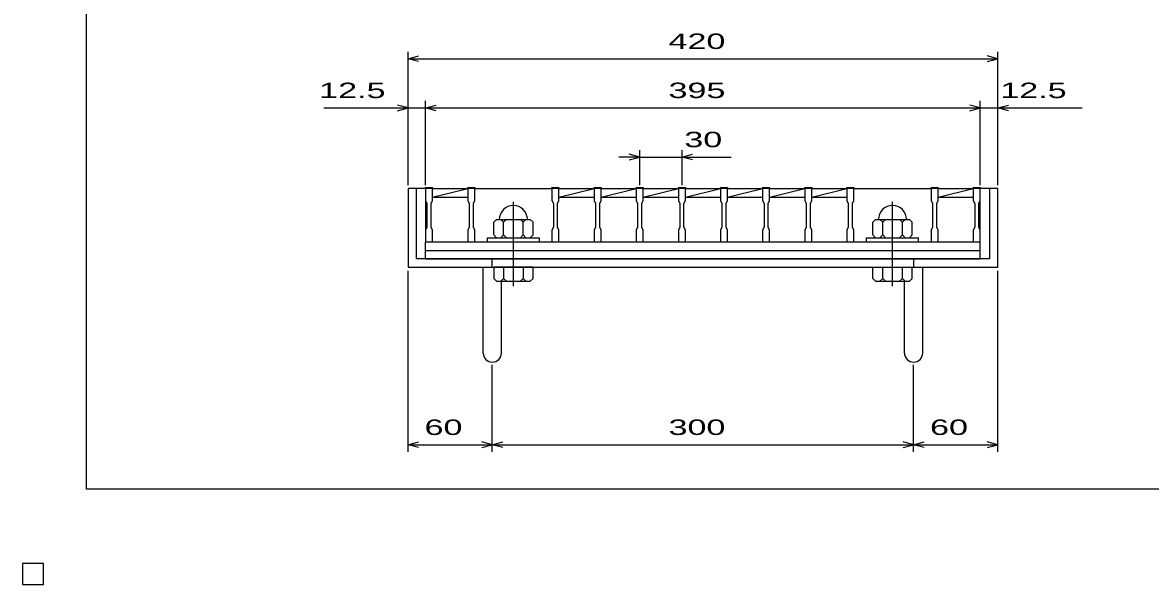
# Model space of a CAD drawing. Units: millimetres, scale not verified. Extents: x -910 to 866, y -641 to 527.
# Drawn here: x -910 to -107, y -641 to -241 of the extents above; entities that cross this region are included whole.
import ezdxf
from ezdxf.enums import TextEntityAlignment as Align

# ---------------------------------------------------------------- set-up
doc = ezdxf.new("R2010")
doc.units = ezdxf.units.MM
doc.header["$LTSCALE"] = 5
doc.linetypes.add('CHAIN', pattern=[18.5, 12, -1.5, 3.5, -1.5])
for name, color, linetype, lineweight in [('0_2', 150, 'Continuous', 25), ('16', 3, 'Continuous', 25), ('19', 6, 'Continuous', 25), ('22', 4, 'Continuous', 25)]:
    doc.layers.add(name, color=color, linetype=linetype, lineweight=lineweight)
doc.styles.add('ベクトル', font='')
doc.styles.get('ベクトル').set_extended_font_data('ベクトル')

msp = doc.modelspace()

# ---------------------------------------------------------------- linework, layer by layer
at = {"layer": '0_2'}
for p, q in [((-864.5, -573.25), (-864.5, 526.75)), ((865.5, -573.25), (-864.5, -573.25))]:
    msp.add_line(p, q, dxfattribs=at)
at = {"layer": '16'}
for p, q in [((-623, -359.25), (-623, -358.55)), ((-623, -358.55), (-618, -358.55)), ((-623, -359.25), (-623, -367.75)), ((-618, -359.25), (-623, -359.25)), ((-623, -359.25), (-623, -397.25)), ((-618, -358.55), (-618, -359.25)), ((-618, -367.75), (-618, -359.25)), ((-618, -359.25), (-593, -359.25)), ((-618, -365.25), (-593, -359.25)), ((-593, -359.25), (-593, -358.55)), ((-593, -358.55), (-588, -358.55)), ((-593, -359.25), (-593, -367.75)), ((-588, -359.25), (-593, -359.25)), ((-588, -358.55), (-588, -359.25)), ((-588, -367.75), (-588, -359.25)), ((-588, -359.25), (-533, -359.25)), ((-533, -359.25), (-533, -358.55)), ((-533, -358.55), (-528, -358.55)), ((-533, -359.25), (-533, -367.75)), ((-528, -359.25), (-533, -359.25)), ((-528, -358.55), (-528, -359.25)), ((-528, -367.75), (-528, -359.25)), ((-528, -359.25), (-503, -359.25)), ((-528, -365.25), (-503, -359.25)), ((-503, -359.25), (-503, -358.55)), ((-503, -358.55), (-498, -358.55)), ((-503, -359.25), (-503, -367.75)), ((-498, -359.25), (-503, -359.25)), ((-498, -358.55), (-498, -359.25)), ((-498, -367.75), (-498, -359.25)), ((-498, -359.25), (-473, -359.25)), ((-498, -365.25), (-473, -359.25)), ((-473, -359.25), (-473, -358.55)), ((-473, -358.55), (-468, -358.55)), ((-473, -359.25), (-473, -367.75)), ((-468, -359.25), (-473, -359.25)), ((-468, -358.55), (-468, -359.25)), ((-468, -367.75), (-468, -359.25)), ((-468, -359.25), (-443, -359.25)), ((-468, -365.25), (-443, -359.25)), ((-443, -359.25), (-443, -358.55)), ((-443, -358.55), (-438, -358.55)), ((-443, -359.25), (-443, -367.75)), ((-438, -359.25), (-443, -359.25)), ((-438, -358.55), (-438, -359.25)), ((-438, -367.75), (-438, -359.25)), ((-438, -359.25), (-413, -359.25)), ((-438, -365.25), (-413, -359.25)), ((-413, -359.25), (-413, -358.55)), ((-413, -358.55), (-408, -358.55)), ((-413, -359.25), (-413, -367.75)), ((-408, -359.25), (-413, -359.25)), ((-408, -358.55), (-408, -359.25)), ((-408, -367.75), (-408, -359.25)), ((-408, -359.25), (-383, -359.25)), ((-408, -365.25), (-383, -359.25)), ((-383, -359.25), (-383, -358.55)), ((-383, -358.55), (-378, -358.55)), ((-383, -359.25), (-383, -367.75)), ((-378, -359.25), (-383, -359.25)), ((-378, -358.55), (-378, -359.25)), ((-378, -367.75), (-378, -359.25)), ((-378, -359.25), (-353, -359.25)), ((-378, -365.25), (-353, -359.25)), ((-353, -359.25), (-353, -358.55)), ((-353, -358.55), (-348, -358.55)), ((-353, -359.25), (-353, -367.75)), ((-348, -359.25), (-353, -359.25)), ((-348, -358.55), (-348, -359.25)), ((-348, -367.75), (-348, -359.25)), ((-348, -359.25), (-323, -359.25)), ((-348, -365.25), (-323, -359.25)), ((-323, -359.25), (-323, -358.55)), ((-323, -358.55), (-318, -358.55)), ((-323, -359.25), (-323, -367.75)), ((-318, -359.25), (-323, -359.25)), ((-318, -358.55), (-318, -359.25)), ((-318, -367.75), (-318, -359.25)), ((-318, -359.25), (-263, -359.25)), ((-263, -359.25), (-263, -358.55)), ((-263, -358.55), (-258, -358.55)), ((-263, -359.25), (-263, -367.75)), ((-258, -359.25), (-263, -359.25)), ((-258, -358.55), (-258, -359.25)), ((-258, -367.75), (-258, -359.25)), ((-258, -359.25), (-233, -359.25)), ((-258, -365.25), (-233, -359.25)), ((-233, -359.25), (-233, -358.55)), ((-233, -358.55), (-228, -358.55)), ((-233, -359.25), (-233, -367.75)), ((-228, -359.25), (-233, -359.25)), ((-228, -358.55), (-228, -359.25)), ((-228, -367.75), (-228, -359.25)), ((-228, -397.25), (-228, -359.25)), ((-623, -367.75), (-622, -369.75)), ((-619, -369.75), (-618, -367.75)), ((-618, -365.25), (-593, -365.25)), ((-593, -367.75), (-592, -369.75)), ((-589, -369.75), (-588, -367.75)), ((-533, -367.75), (-532, -369.75)), ((-529, -369.75), (-528, -367.75)), ((-528, -365.25), (-503, -365.25)), ((-503, -367.75), (-502, -369.75)), ((-499, -369.75), (-498, -367.75)), ((-498, -365.25), (-473, -365.25)), ((-473, -367.75), (-472, -369.75)), ((-469, -369.75), (-468, -367.75)), ((-468, -365.25), (-443, -365.25)), ((-443, -367.75), (-442, -369.75)), ((-439, -369.75), (-438, -367.75)), ((-438, -365.25), (-413, -365.25)), ((-413, -367.75), (-412, -369.75)), ((-409, -369.75), (-408, -367.75)), ((-408, -365.25), (-383, -365.25)), ((-383, -367.75), (-382, -369.75)), ((-379, -369.75), (-378, -367.75)), ((-378, -365.25), (-353, -365.25)), ((-353, -367.75), (-352, -369.75)), ((-349, -369.75), (-348, -367.75)), ((-348, -365.25), (-323, -365.25)), ((-323, -367.75), (-322, -369.75)), ((-319, -369.75), (-318, -367.75)), ((-263, -367.75), (-262, -369.75)), ((-259, -369.75), (-258, -367.75)), ((-258, -365.25), (-233, -365.25)), ((-233, -367.75), (-232, -369.75)), ((-229, -369.75), (-228, -367.75)), ((-622, -369.75), (-622, -386.75)), ((-619, -386.75), (-619, -369.75)), ((-592, -369.75), (-592, -386.75)), ((-589, -386.75), (-589, -369.75)), ((-532, -369.75), (-532, -386.75)), ((-529, -386.75), (-529, -369.75)), ((-502, -369.75), (-502, -386.75)), ((-499, -386.75), (-499, -369.75)), ((-472, -369.75), (-472, -386.75)), ((-469, -386.75), (-469, -369.75)), ((-442, -369.75), (-442, -386.75)), ((-439, -386.75), (-439, -369.75)), ((-412, -369.75), (-412, -386.75)), ((-409, -386.75), (-409, -369.75)), ((-382, -369.75), (-382, -386.75)), ((-379, -386.75), (-379, -369.75)), ((-352, -369.75), (-352, -386.75)), ((-349, -386.75), (-349, -369.75)), ((-322, -369.75), (-322, -386.75)), ((-319, -386.75), (-319, -369.75)), ((-262, -369.75), (-262, -386.75)), ((-259, -386.75), (-259, -369.75)), ((-232, -369.75), (-232, -386.75)), ((-229, -386.75), (-229, -369.75)), ((-572.5, -381.25), (-574.5, -383.25)), ((-574.5, -392.25), (-574.5, -383.25)), ((-572.5, -381.25), (-548.5, -381.25)), ((-569.5, -381.25), (-567.5, -383.25)), ((-567.5, -383.25), (-565.5, -381.25)), ((-567.5, -392.25), (-567.5, -383.25)), ((-555.5, -381.25), (-553.5, -383.25)), ((-553.5, -383.25), (-551.5, -381.25)), ((-553.5, -392.25), (-553.5, -383.25)), ((-548.5, -381.25), (-546.5, -383.25)), ((-546.5, -392.25), (-546.5, -383.25)), ((-302.5, -381.25), (-304.5, -383.25)), ((-304.5, -392.25), (-304.5, -383.25)), ((-302.5, -381.25), (-278.5, -381.25)), ((-299.5, -381.25), (-297.5, -383.25)), ((-297.5, -383.25), (-295.5, -381.25)), ((-297.5, -392.25), (-297.5, -383.25)), ((-285.5, -381.25), (-283.5, -383.25)), ((-283.5, -383.25), (-281.5, -381.25)), ((-283.5, -392.25), (-283.5, -383.25)), ((-278.5, -381.25), (-276.5, -383.25)), ((-276.5, -392.25), (-276.5, -383.25)), ((-622, -386.75), (-623, -388.75)), ((-623, -388.75), (-623, -397.25)), ((-618, -388.75), (-619, -386.75)), ((-618, -397.25), (-618, -388.75)), ((-592, -386.75), (-593, -388.75)), ((-593, -388.75), (-593, -397.25)), ((-588, -388.75), (-589, -386.75)), ((-588, -397.25), (-588, -388.75)), ((-574.5, -392.25), (-572.5, -394.25)), ((-569.5, -394.25), (-567.5, -392.25)), ((-565.5, -394.25), (-567.5, -392.25)), ((-555.5, -394.25), (-553.5, -392.25)), ((-551.5, -394.25), (-553.5, -392.25)), ((-548.5, -394.25), (-546.5, -392.25)), ((-532, -386.75), (-533, -388.75)), ((-533, -388.75), (-533, -397.25)), ((-528, -388.75), (-529, -386.75)), ((-528, -397.25), (-528, -388.75)), ((-502, -386.75), (-503, -388.75)), ((-503, -388.75), (-503, -397.25)), ((-498, -388.75), (-499, -386.75)), ((-498, -397.25), (-498, -388.75)), ((-472, -386.75), (-473, -388.75)), ((-473, -388.75), (-473, -397.25)), ((-468, -388.75), (-469, -386.75)), ((-468, -397.25), (-468, -388.75)), ((-442, -386.75), (-443, -388.75)), ((-443, -388.75), (-443, -397.25)), ((-438, -388.75), (-439, -386.75)), ((-438, -397.25), (-438, -388.75)), ((-412, -386.75), (-413, -388.75)), ((-413, -388.75), (-413, -397.25)), ((-408, -388.75), (-409, -386.75)), ((-408, -397.25), (-408, -388.75)), ((-382, -386.75), (-383, -388.75)), ((-383, -388.75), (-383, -397.25)), ((-378, -388.75), (-379, -386.75)), ((-378, -397.25), (-378, -388.75)), ((-352, -386.75), (-353, -388.75)), ((-353, -388.75), (-353, -397.25)), ((-348, -388.75), (-349, -386.75)), ((-348, -397.25), (-348, -388.75)), ((-322, -386.75), (-323, -388.75)), ((-323, -388.75), (-323, -397.25)), ((-318, -388.75), (-319, -386.75)), ((-318, -397.25), (-318, -388.75)), ((-304.5, -392.25), (-302.5, -394.25)), ((-299.5, -394.25), (-297.5, -392.25)), ((-295.5, -394.25), (-297.5, -392.25)), ((-285.5, -394.25), (-283.5, -392.25)), ((-281.5, -394.25), (-283.5, -392.25)), ((-278.5, -394.25), (-276.5, -392.25)), ((-262, -386.75), (-263, -388.75)), ((-263, -388.75), (-263, -397.25)), ((-258, -388.75), (-259, -386.75)), ((-258, -397.25), (-258, -388.75)), ((-232, -386.75), (-233, -388.75)), ((-233, -388.75), (-233, -397.25)), ((-228, -388.75), (-229, -386.75)), ((-228, -397.25), (-228, -388.75)), ((-623, -397.25), (-618, -397.25)), ((-623, -397.25), (-228, -397.25)), ((-623, -403.25), (-623, -397.25)), ((-618, -397.25), (-593, -397.25)), ((-593, -397.25), (-588, -397.25)), ((-588, -397.25), (-533, -397.25)), ((-579, -397.25), (-579, -394.25)), ((-579, -394.25), (-542, -394.25)), ((-579, -397.25), (-542, -397.25)), ((-542, -397.25), (-542, -394.25)), ((-533, -397.25), (-528, -397.25)), ((-528, -397.25), (-503, -397.25)), ((-503, -397.25), (-498, -397.25)), ((-498, -397.25), (-473, -397.25)), ((-473, -397.25), (-468, -397.25)), ((-468, -397.25), (-443, -397.25)), ((-443, -397.25), (-438, -397.25)), ((-438, -397.25), (-413, -397.25)), ((-413, -397.25), (-408, -397.25)), ((-408, -397.25), (-383, -397.25)), ((-383, -397.25), (-378, -397.25)), ((-378, -397.25), (-353, -397.25)), ((-353, -397.25), (-348, -397.25)), ((-348, -397.25), (-323, -397.25)), ((-323, -397.25), (-318, -397.25)), ((-318, -397.25), (-263, -397.25)), ((-309, -397.25), (-309, -394.25)), ((-309, -394.25), (-272, -394.25)), ((-309, -397.25), (-272, -397.25)), ((-272, -397.25), (-272, -394.25)), ((-263, -397.25), (-258, -397.25)), ((-258, -397.25), (-233, -397.25)), ((-233, -397.25), (-228, -397.25)), ((-228, -403.25), (-228, -397.25)), ((-623, -403.25), (-228, -403.25)), ((-623, -409.25), (-623, -403.25)), ((-623, -409.25), (-228, -409.25)), ((-228, -409.25), (-228, -403.25)), ((-895, -626.25), (-910, -626.25)), ((-910, -626.25), (-910, -641.25)), ((-895, -626.25), (-910, -626.25)), ((-910, -626.25), (-910, -641.25)), ((-895, -626.25), (-910, -626.25)), ((-910, -626.25), (-910, -641.25)), ((-895, -626.25), (-910, -626.25)), ((-910, -626.25), (-910, -641.25)), ((-895, -626.25), (-910, -626.25)), ((-910, -626.25), (-910, -641.25)), ((-895, -641.25), (-895, -626.25)), ((-895, -641.25), (-895, -626.25)), ((-895, -641.25), (-895, -626.25)), ((-895, -641.25), (-895, -626.25)), ((-895, -641.25), (-895, -626.25)), ((-910, -641.25), (-895, -641.25)), ((-910, -641.25), (-895, -641.25)), ((-910, -641.25), (-895, -641.25)), ((-910, -641.25), (-895, -641.25)), ((-910, -641.25), (-895, -641.25))]:
    msp.add_line(p, q, dxfattribs=at)
at = {"layer": '16', "linetype": 'CHAIN'}
for p, q in [((-560.5, -428.75), (-560.5, -362.75)), ((-290.5, -428.75), (-290.5, -362.75))]:
    msp.add_line(p, q, dxfattribs=at)
at = {"layer": '16'}
for centre in [(-560.5, -381.25), (-290.5, -381.25)]:
    msp.add_arc(centre, 10, 0, 180, dxfattribs=at)
at = {"layer": '19'}
for p, q in [((-623, -359.25), (-635.5, -359.25)), ((-635.5, -359.25), (-635.5, -415.25)), ((-629.5, -409.25), (-629.5, -359.25)), ((-215.5, -359.25), (-228, -359.25)), ((-221.5, -359.25), (-221.5, -409.25)), ((-215.5, -415.25), (-215.5, -359.25)), ((-221.5, -409.25), (-629.5, -409.25)), ((-575.5, -415.25), (-575.5, -409.25)), ((-275.5, -409.25), (-275.5, -415.25)), ((-635.5, -415.25), (-215.5, -415.25)), ((-582, -476.36), (-582, -415.25)), ((-574.5, -415.25), (-574.5, -423.25)), ((-546.5, -415.25), (-574.5, -415.25)), ((-567.5, -415.25), (-567.5, -423.25)), ((-553.5, -415.25), (-553.5, -423.25)), ((-546.5, -423.25), (-546.5, -415.25)), ((-304.5, -423.25), (-304.5, -415.25)), ((-304.5, -415.25), (-276.5, -415.25)), ((-297.5, -423.25), (-297.5, -415.25)), ((-283.5, -423.25), (-283.5, -415.25)), ((-276.5, -423.25), (-276.5, -415.25)), ((-269, -476.36), (-269, -415.25)), ((-574.5, -423.25), (-572.5, -425.25)), ((-572.5, -425.25), (-548.5, -425.25)), ((-567.5, -423.25), (-569.5, -425.25)), ((-569, -476.36), (-569, -425.25)), ((-565.5, -425.25), (-567.5, -423.25)), ((-553.5, -423.25), (-555.5, -425.25)), ((-551.5, -425.25), (-553.5, -423.25)), ((-548.5, -425.25), (-546.5, -423.25)), ((-302.5, -425.25), (-304.5, -423.25)), ((-302.5, -425.25), (-278.5, -425.25)), ((-299.5, -425.25), (-297.5, -423.25)), ((-295.5, -425.25), (-297.5, -423.25)), ((-285.5, -425.25), (-283.5, -423.25)), ((-281.5, -425.25), (-283.5, -423.25)), ((-282, -476.36), (-282, -425.25)), ((-278.5, -425.25), (-276.5, -423.25))]:
    msp.add_line(p, q, dxfattribs=at)
for centre in [(-575.5, -476.36), (-275.5, -476.36)]:
    msp.add_arc(centre, 6.5, 180, 0, dxfattribs=at)
at = {"layer": '22'}
for p, q in [((-635.5, -356.75), (-635.5, -261.75)), ((-635.5, -266.75), (-628, -264.75)), ((-215.5, -266.75), (-223, -264.75)), ((-215.5, -356.75), (-215.5, -261.75)), ((-628, -268.75), (-635.5, -266.75)), ((-635.5, -266.75), (-215.5, -266.75)), ((-223, -268.75), (-215.5, -266.75)), ((-635.5, -356.75), (-635.5, -296.75)), ((-623, -356.75), (-623, -296.75)), ((-228, -356.75), (-228, -296.75)), ((-215.5, -356.75), (-215.5, -296.75)), ((-695.5, -301.75), (-635.5, -301.75)), ((-635.5, -301.75), (-643, -299.75)), ((-643, -303.75), (-635.5, -301.75)), ((-635.5, -301.75), (-623, -301.75)), ((-623, -301.75), (-615.5, -299.75)), ((-615.5, -303.75), (-623, -301.75)), ((-623, -301.75), (-228, -301.75)), ((-228, -301.75), (-235.5, -299.75)), ((-235.5, -303.75), (-228, -301.75)), ((-228, -301.75), (-215.5, -301.75)), ((-215.5, -301.75), (-208, -299.75)), ((-208, -303.75), (-215.5, -301.75)), ((-215.5, -301.75), (-155.5, -301.75)), ((-470.5, -336.75), (-485.5, -336.75)), ((-470.5, -336.75), (-478, -334.75)), ((-478, -338.75), (-470.5, -336.75)), ((-470.5, -356.75), (-470.5, -331.75)), ((-470.5, -336.75), (-440.5, -336.75)), ((-440.5, -331.75), (-440.5, -356.75)), ((-440.5, -336.75), (-433, -334.75)), ((-433, -338.75), (-440.5, -336.75)), ((-440.5, -336.75), (-405.5, -336.75)), ((-635.5, -546.75), (-635.5, -417.75)), ((-215.5, -546.75), (-215.5, -417.75)), ((-575.5, -546.75), (-575.5, -484.75)), ((-275.5, -546.75), (-275.5, -484.75)), ((-635.5, -541.75), (-628, -539.75)), ((-628, -543.75), (-635.5, -541.75)), ((-635.5, -541.75), (-575.5, -541.75)), ((-575.5, -541.75), (-583, -539.75)), ((-583, -543.75), (-575.5, -541.75)), ((-575.5, -541.75), (-568, -539.75)), ((-568, -543.75), (-575.5, -541.75)), ((-575.5, -541.75), (-275.5, -541.75)), ((-275.5, -541.75), (-283, -539.75)), ((-283, -543.75), (-275.5, -541.75)), ((-275.5, -541.75), (-268, -539.75)), ((-268, -543.75), (-275.5, -541.75)), ((-275.5, -541.75), (-215.5, -541.75)), ((-215.5, -541.75), (-223, -539.75)), ((-223, -543.75), (-215.5, -541.75))]:
    msp.add_line(p, q, dxfattribs=at)
at = {"layer": '22', "color": 2}
for p, q in [((-895, -626.25), (-910, -626.25)), ((-910, -626.25), (-910, -641.25)), ((-895, -626.25), (-910, -626.25)), ((-910, -626.25), (-910, -641.25)), ((-895, -626.25), (-910, -626.25)), ((-910, -626.25), (-910, -641.25)), ((-895, -641.25), (-895, -626.25)), ((-895, -641.25), (-895, -626.25)), ((-895, -641.25), (-895, -626.25)), ((-910, -641.25), (-895, -641.25)), ((-910, -641.25), (-895, -641.25)), ((-910, -641.25), (-895, -641.25))]:
    msp.add_line(p, q, dxfattribs=at)

# ---------------------------------------------------------------- texts
at = {"layer": '22', "color": 2, "style": 'ベクトル', "width": 1.65}
for s, p in [(' 420 ', (-456.75, -254.25)), (' 12.5 ', (-705.5, -289.25)), (' 395 ', (-456.75, -289.25)), (' 12.5 ', (-220.5, -289.25)), (' 30 ', (-445.5, -324.25)), (' 60 ', (-630.5, -529.25)), (' 300 ', (-456.75, -529.25)), (' 60 ', (-270.5, -529.25))]:
    msp.add_text(s, height=11, dxfattribs=at).set_placement(p, align=Align.MIDDLE_LEFT)

doc.saveas('drawing.dxf')
